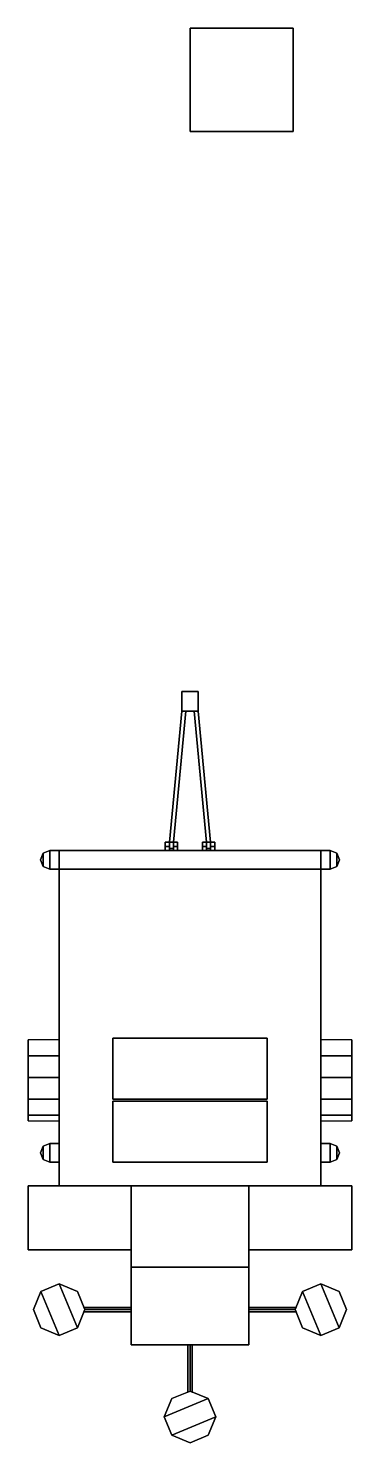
# Model space of a CAD drawing. Extents: x -1.6 to 1.6, y -3.5 to 10.2.
import ezdxf

# ---------------------------------------------------------------- set-up
doc = ezdxf.new("R2010")
doc.units = 0
doc.layers.get('0').update_dxf_attribs({"linetype": 'CONTINUOUS'})
doc.layers.add('FENDERS', color=6, linetype='CONTINUOUS')

msp = doc.modelspace()

# ---------------------------------------------------------------- linework, layer by layer
for points in [[(1, 10.17, 1), (1, 10.17), (0, 10.17), (0, 10.17, 1)], [(1, 10.17), (1, 9.17), (0, 9.17), (0, 10.17)], [(0, 10.17), (0, 9.17), (0, 9.17, 1), (0, 10.17, 1)], [(0, 10.17, 1), (0, 9.17, 1), (1, 9.17, 1), (1, 10.17, 1)], [(1, 9.17, 1), (1, 9.17), (1, 10.17), (1, 10.17, 1)], [(0, 9.17, 1), (0, 9.17), (1, 9.17), (1, 9.17, 1)], [(0.08, 3.74, 0.5), (0.08, 3.74, 0.44), (-0.08, 3.74, 0.44), (-0.08, 3.74, 0.5)], [(-0.08, 3.74, 0.5), (-0.08, 3.74, 0.44), (-0.08, 3.55, 0.44), (-0.08, 3.55, 0.5)], [(-0.08, 3.55, 0.44), (-0.08, 3.74, 0.44), (0.08, 3.74, 0.44), (0.08, 3.55, 0.44)], [(0.08, 3.55, 0.5), (0.08, 3.74, 0.5), (-0.08, 3.74, 0.5), (-0.08, 3.55, 0.5)], [(0.08, 3.55, 0.44), (0.08, 3.74, 0.44), (0.08, 3.74, 0.5), (0.08, 3.55, 0.5)], [(-0.16, 2.28, 0.1), (-0.04, 3.55, 0.5), (-0.08, 3.55, 0.5), (-0.2, 2.28, 0.1)], [(-0.2, 2.28), (-0.08, 3.55, 0.44), (-0.04, 3.55, 0.44), (-0.16, 2.28)], [(-0.08, 3.55, 0.5), (-0.08, 3.55, 0.44), (-0.2, 2.28), (-0.2, 2.28, 0.1)], [(-0.16, 2.28), (-0.04, 3.55, 0.44), (-0.04, 3.55, 0.5), (-0.16, 2.28, 0.1)], [(-0.04, 3.55, 0.5), (-0.04, 3.55, 0.44), (0.04, 3.55, 0.44), (0.04, 3.55, 0.5)], [(0.04, 3.55, 0.5), (0.04, 3.55, 0.44), (0.16, 2.28), (0.16, 2.28, 0.1)], [(0.16, 2.28), (0.04, 3.55, 0.44), (0.08, 3.55, 0.44), (0.2, 2.28)], [(0.2, 2.28, 0.1), (0.08, 3.55, 0.5), (0.04, 3.55, 0.5), (0.16, 2.28, 0.1)], [(0.2, 2.28), (0.08, 3.55, 0.44), (0.08, 3.55, 0.5), (0.2, 2.28, 0.1)], [(-1.36, 2.2, -0.08), (-1.424, 2.174, -0.08), (-1.424, 2.174, 0.1), (-1.36, 2.2, 0.1)], [(-1.36, 2.2, 0.1), (-1.424, 2.174, 0.1), (-1.424, 2.046, 0.1), (-1.36, 2.02, 0.1)], [(1.36, 2.2, 0.1), (1.27, 2.2), (-1.27, 2.2), (-1.36, 2.2, 0.1)], [(-1.36, 2.02, 0.1), (1.36, 2.02, 0.1), (1.36, 2.2, 0.1), (-1.36, 2.2, 0.1)], [(-1.27, 2.2, -0.08), (-1.36, 2.2, -0.08), (-1.36, 2.2, 0.1), (-1.27, 2.2)], [(-1.27, 2.02, -0.08), (-1.27, 2.2, -0.08), (-1.27, 2.2), (-1.27, 2.02)], [(-0.24, 2.28, 0.07), (-0.24, 2.28, 0.03), (-0.24, 2.24), (-0.24, 2.24, 0.1)], [(-0.2, 2.24, 0.1), (-0.2, 2.28, 0.07), (-0.24, 2.28, 0.07), (-0.24, 2.24, 0.1)], [(-0.24, 2.24), (-0.24, 2.28, 0.03), (-0.2, 2.28, 0.03), (-0.2, 2.24)], [(-0.2, 2.28, 0.07), (-0.2, 2.28, 0.03), (-0.24, 2.28, 0.03), (-0.24, 2.28, 0.07)], [(-0.24, 2.24, 0.1), (-0.24, 2.24), (-0.24, 2.2), (-0.24, 2.2, 0.1)], [(-0.2, 2.2, 0.1), (-0.2, 2.24, 0.1), (-0.24, 2.24, 0.1), (-0.24, 2.2, 0.1)], [(-0.24, 2.2), (-0.24, 2.24), (-0.2, 2.24), (-0.2, 2.2)], [(-0.2, 2.28, 0.1), (-0.2, 2.22, 0.1), (-0.16, 2.22, 0.1), (-0.16, 2.28, 0.1)], [(-0.2, 2.28), (-0.2, 2.22), (-0.2, 2.22, 0.1), (-0.2, 2.28, 0.1)], [(-0.16, 2.28), (-0.16, 2.22), (-0.2, 2.22), (-0.2, 2.28)], [(-0.2, 2.24), (-0.2, 2.28, 0.03), (-0.2, 2.28, 0.07), (-0.2, 2.24, 0.1)], [(-0.2, 2.2), (-0.2, 2.24), (-0.2, 2.24, 0.1), (-0.2, 2.2, 0.1)], [(-0.2, 2.22, 0.1), (-0.2, 2.22), (-0.16, 2.22), (-0.16, 2.22, 0.1)], [(-0.16, 2.24), (-0.16, 2.28, 0.03), (-0.12, 2.28, 0.03), (-0.12, 2.24)], [(-0.12, 2.24, 0.1), (-0.12, 2.28, 0.07), (-0.16, 2.28, 0.07), (-0.16, 2.24, 0.1)], [(-0.12, 2.28, 0.07), (-0.12, 2.28, 0.03), (-0.16, 2.28, 0.03), (-0.16, 2.28, 0.07)], [(-0.16, 2.28, 0.07), (-0.16, 2.28, 0.03), (-0.16, 2.24), (-0.16, 2.24, 0.1)], [(-0.16, 2.22, 0.1), (-0.16, 2.22), (-0.16, 2.28), (-0.16, 2.28, 0.1)], [(-0.16, 2.2), (-0.16, 2.24), (-0.12, 2.24), (-0.12, 2.2)], [(-0.12, 2.2, 0.1), (-0.12, 2.24, 0.1), (-0.16, 2.24, 0.1), (-0.16, 2.2, 0.1)], [(-0.16, 2.24, 0.1), (-0.16, 2.24), (-0.16, 2.2), (-0.16, 2.2, 0.1)], [(-0.12, 2.24), (-0.12, 2.28, 0.03), (-0.12, 2.28, 0.07), (-0.12, 2.24, 0.1)], [(-0.12, 2.2), (-0.12, 2.24), (-0.12, 2.24, 0.1), (-0.12, 2.2, 0.1)], [(0.12, 2.24), (0.12, 2.28, 0.03), (0.16, 2.28, 0.03), (0.16, 2.24)], [(0.16, 2.24, 0.1), (0.16, 2.28, 0.07), (0.12, 2.28, 0.07), (0.12, 2.24, 0.1)], [(0.16, 2.28, 0.07), (0.16, 2.28, 0.03), (0.12, 2.28, 0.03), (0.12, 2.28, 0.07)], [(0.12, 2.28, 0.07), (0.12, 2.28, 0.03), (0.12, 2.24), (0.12, 2.24, 0.1)], [(0.12, 2.2), (0.12, 2.24), (0.16, 2.24), (0.16, 2.2)], [(0.16, 2.2, 0.1), (0.16, 2.24, 0.1), (0.12, 2.24, 0.1), (0.12, 2.2, 0.1)], [(0.12, 2.24, 0.1), (0.12, 2.24), (0.12, 2.2), (0.12, 2.2, 0.1)], [(0.16, 2.24), (0.16, 2.28, 0.03), (0.16, 2.28, 0.07), (0.16, 2.24, 0.1)], [(0.16, 2.28, 0.1), (0.16, 2.22, 0.1), (0.2, 2.22, 0.1), (0.2, 2.28, 0.1)], [(0.16, 2.28), (0.16, 2.22), (0.16, 2.22, 0.1), (0.16, 2.28, 0.1)], [(0.2, 2.28), (0.2, 2.22), (0.16, 2.22), (0.16, 2.28)], [(0.16, 2.2), (0.16, 2.24), (0.16, 2.24, 0.1), (0.16, 2.2, 0.1)], [(0.16, 2.22, 0.1), (0.16, 2.22), (0.2, 2.22), (0.2, 2.22, 0.1)], [(0.2, 2.24), (0.2, 2.28, 0.03), (0.24, 2.28, 0.03), (0.24, 2.24)], [(0.24, 2.28, 0.07), (0.24, 2.28, 0.03), (0.2, 2.28, 0.03), (0.2, 2.28, 0.07)], [(0.2, 2.28, 0.07), (0.2, 2.28, 0.03), (0.2, 2.24), (0.2, 2.24, 0.1)], [(0.24, 2.24, 0.1), (0.24, 2.28, 0.07), (0.2, 2.28, 0.07), (0.2, 2.24, 0.1)], [(0.2, 2.22, 0.1), (0.2, 2.22), (0.2, 2.28), (0.2, 2.28, 0.1)], [(0.24, 2.2, 0.1), (0.24, 2.24, 0.1), (0.2, 2.24, 0.1), (0.2, 2.2, 0.1)], [(0.2, 2.24, 0.1), (0.2, 2.24), (0.2, 2.2), (0.2, 2.2, 0.1)], [(0.2, 2.2), (0.2, 2.24), (0.24, 2.24), (0.24, 2.2)], [(0.24, 2.24), (0.24, 2.28, 0.03), (0.24, 2.28, 0.07), (0.24, 2.24, 0.1)], [(0.24, 2.2), (0.24, 2.24), (0.24, 2.24, 0.1), (0.24, 2.2, 0.1)], [(1.36, 2.2, -0.08), (1.27, 2.2, -0.08), (1.27, 2.2), (1.36, 2.2, 0.1)], [(1.27, 2.2, -0.08), (1.27, 2.02, -0.08), (1.27, 2.02), (1.27, 2.2)], [(1.424, 2.174, -0.08), (1.36, 2.2, -0.08), (1.36, 2.2, 0.1), (1.424, 2.174, 0.1)], [(1.36, 2.02, 0.1), (1.424, 2.046, 0.1), (1.424, 2.174, 0.1), (1.36, 2.2, 0.1)], [(-1.424, 2.174, -0.08), (-1.45, 2.11, -0.08), (-1.45, 2.11, 0.1), (-1.424, 2.174, 0.1)], [(-1.424, 2.174, 0.1), (-1.45, 2.11, 0.1), (-1.45, 2.11, 0.1), (-1.424, 2.046, 0.1)], [(-1.45, 2.11, -0.08), (-1.424, 2.046, -0.08), (-1.424, 2.046, 0.1), (-1.45, 2.11, 0.1)], [(1.45, 2.11, -0.08), (1.424, 2.174, -0.08), (1.424, 2.174, 0.1), (1.45, 2.11, 0.1)], [(1.424, 2.046, 0.1), (1.45, 2.11, 0.1), (1.45, 2.11, 0.1), (1.424, 2.174, 0.1)], [(1.424, 2.046, -0.08), (1.45, 2.11, -0.08), (1.45, 2.11, 0.1), (1.424, 2.046, 0.1)], [(-1.424, 2.046, -0.08), (-1.36, 2.02, -0.08), (-1.36, 2.02, 0.1), (-1.424, 2.046, 0.1)], [(-1.36, 2.02, -0.08), (-1.27, 2.02, -0.08), (-1.27, 2.02, 0.1), (-1.36, 2.02, 0.1)], [(-1.27, 2.02, 0.1), (-1.27, 2.02), (-1.27, -0.64), (-1.27, -0.64, 0.1)], [(1.27, -1.05, 0.1), (1.27, 2.02, 0.1), (-1.27, 2.02, 0.1), (-1.27, -1.05, 0.1)], [(1.27, -0.64), (1.27, 2.02), (1.27, 2.02, 0.1), (1.27, -0.64, 0.1)], [(1.27, 2.02, -0.08), (1.36, 2.02, -0.08), (1.36, 2.02, 0.1), (1.27, 2.02, 0.1)], [(1.36, 2.02, -0.08), (1.424, 2.046, -0.08), (1.424, 2.046, 0.1), (1.36, 2.02, 0.1)], [(0.75, 0.38, 0.45), (0.75, 0.38, 0.1), (-0.75, 0.38, 0.1), (-0.75, 0.38, 0.45)], [(-0.75, 0.38, 0.45), (-0.75, 0.38, 0.1), (-0.75, -0.21, 0.1), (-0.75, -0.21, 0.45)], [(0.75, -0.21, 0.45), (0.75, 0.38, 0.45), (-0.75, 0.38, 0.45), (-0.75, -0.21, 0.45)], [(0.75, -0.21, 0.1), (0.75, 0.38, 0.1), (0.75, 0.38, 0.45), (0.75, -0.21, 0.45)], [(-0.75, -0.21, 0.45), (-0.75, -0.21, 0.1), (0.75, -0.21, 0.1), (0.75, -0.21, 0.45)], [(-0.75, -0.23, 0.35), (-0.75, -0.23, 0.1), (-0.75, -0.82, 0.1), (-0.75, -0.82, 0.35)], [(0.75, -0.23, 0.35), (0.75, -0.23, 0.1), (-0.75, -0.23, 0.1), (-0.75, -0.23, 0.35)], [(0.75, -0.82, 0.35), (0.75, -0.23, 0.35), (-0.75, -0.23, 0.35), (-0.75, -0.82, 0.35)], [(0.75, -0.82, 0.1), (0.75, -0.23, 0.1), (0.75, -0.23, 0.35), (0.75, -0.82, 0.35)], [(-1.424, -0.666, -0.08), (-1.45, -0.73, -0.08), (-1.45, -0.73, 0.1), (-1.424, -0.666, 0.1)], [(-1.424, -0.666, 0.1), (-1.45, -0.73, 0.1), (-1.45, -0.73, 0.1), (-1.424, -0.794, 0.1)], [(-1.36, -0.64, -0.08), (-1.424, -0.666, -0.08), (-1.424, -0.666, 0.1), (-1.36, -0.64, 0.1)], [(-1.36, -0.64, 0.1), (-1.424, -0.666, 0.1), (-1.424, -0.794, 0.1), (-1.36, -0.82, 0.1)], [(-1.27, -0.64, -0.08), (-1.36, -0.64, -0.08), (-1.36, -0.64, 0.1), (-1.27, -0.64, 0.1)], [(-1.27, -0.64, 0.1), (-1.36, -0.64, 0.1), (-1.36, -0.82, 0.1), (-1.27, -0.82, 0.1)], [(-1.27, -0.82, -0.08), (-1.27, -0.64, -0.08), (-1.27, -0.64), (-1.27, -0.82)], [(1.36, -0.64, -0.08), (1.27, -0.64, -0.08), (1.27, -0.64, 0.1), (1.36, -0.64, 0.1)], [(1.27, -0.64, -0.08), (1.27, -0.82, -0.08), (1.27, -0.82), (1.27, -0.64)], [(1.27, -0.82, 0.1), (1.36, -0.82, 0.1), (1.36, -0.64, 0.1), (1.27, -0.64, 0.1)], [(1.424, -0.666, -0.08), (1.36, -0.64, -0.08), (1.36, -0.64, 0.1), (1.424, -0.666, 0.1)], [(1.36, -0.82, 0.1), (1.424, -0.794, 0.1), (1.424, -0.666, 0.1), (1.36, -0.64, 0.1)], [(1.45, -0.73, -0.08), (1.424, -0.666, -0.08), (1.424, -0.666, 0.1), (1.45, -0.73, 0.1)], [(1.424, -0.794, 0.1), (1.45, -0.73, 0.1), (1.45, -0.73, 0.1), (1.424, -0.666, 0.1)], [(-1.45, -0.73, -0.08), (-1.424, -0.794, -0.08), (-1.424, -0.794, 0.1), (-1.45, -0.73, 0.1)], [(-1.424, -0.794, -0.08), (-1.36, -0.82, -0.08), (-1.36, -0.82, 0.1), (-1.424, -0.794, 0.1)], [(-1.36, -0.82, -0.08), (-1.27, -0.82, -0.08), (-1.27, -0.82, 0.1), (-1.36, -0.82, 0.1)], [(-1.27, -0.82), (-1.27, -1.05), (-1.27, -1.05, 0.1), (-1.27, -0.82, 0.1)], [(-0.75, -0.82, 0.35), (-0.75, -0.82, 0.1), (0.75, -0.82, 0.1), (0.75, -0.82, 0.35)], [(1.27, -0.82, -0.08), (1.36, -0.82, -0.08), (1.36, -0.82, 0.1), (1.27, -0.82, 0.1)], [(1.27, -1.05), (1.27, -0.82), (1.27, -0.82, 0.1), (1.27, -1.05, 0.1)], [(1.36, -0.82, -0.08), (1.424, -0.794, -0.08), (1.424, -0.794, 0.1), (1.36, -0.82, 0.1)], [(1.424, -0.794, -0.08), (1.45, -0.73, -0.08), (1.45, -0.73, 0.1), (1.424, -0.794, 0.1)], [(-1.57, -1.05, 0.35), (-1.57, -1.05, -0.21), (-1.57, -1.67, -0.21), (-1.57, -1.67, 0.35)], [(-1.27, -1.05, 0.1), (-1.27, -1.05), (-1.57, -1.05, -0.21), (-1.57, -1.05, 0.35)], [(-0.57, -1.67, 0.35), (-0.57, -1.05, 0.35), (-1.57, -1.05, 0.35), (-1.57, -1.67, 0.35)], [(-0.57, -1.05, 0.35), (-0.57, -1.05, 0.1), (-1.27, -1.05, 0.1), (-1.57, -1.05, 0.35)], [(-0.57, -1.05), (-0.57, -1.05, -0.21), (-1.57, -1.05, -0.21), (-1.27, -1.05)], [(-0.57, -1.67, 0.1), (-0.57, -1.05, 0.1), (-0.57, -1.05, 0.35), (-0.57, -1.67, 0.35)], [(0.57, -1.84, 0.1), (0.57, -1.05, 0.1), (-0.57, -1.05, 0.1), (-0.57, -1.84, 0.1)], [(-0.57, -1.67, -0.21), (-0.57, -1.05, -0.21), (-0.57, -1.05), (-0.57, -1.67)], [(1.57, -1.67, 0.35), (1.57, -1.05, 0.35), (0.57, -1.05, 0.35), (0.57, -1.67, 0.35)], [(0.57, -1.05, 0.35), (0.57, -1.05, 0.1), (0.57, -1.67, 0.1), (0.57, -1.67, 0.35)], [(0.57, -1.05), (0.57, -1.05, -0.21), (0.57, -1.67, -0.21), (0.57, -1.67)], [(1.57, -1.05, 0.35), (1.27, -1.05, 0.1), (0.57, -1.05, 0.1), (0.57, -1.05, 0.35)], [(1.27, -1.05), (1.57, -1.05, -0.21), (0.57, -1.05, -0.21), (0.57, -1.05)], [(1.57, -1.05, 0.35), (1.57, -1.05, -0.21), (1.27, -1.05), (1.27, -1.05, 0.1)], [(1.57, -1.67, -0.21), (1.57, -1.05, -0.21), (1.57, -1.05, 0.35), (1.57, -1.67, 0.35)], [(-1.57, -1.67, 0.35), (-1.57, -1.67, -0.21), (-0.57, -1.67, -0.21), (-0.57, -1.67, 0.35)], [(-0.57, -1.67, 0.1), (-0.57, -1.67), (-0.57, -2.59), (-0.57, -1.84, 0.1)], [(0.57, -1.67, 0.35), (0.57, -1.67, -0.21), (1.57, -1.67, -0.21), (1.57, -1.67, 0.35)], [(0.57, -2.59), (0.57, -1.67), (0.57, -1.67, 0.1), (0.57, -1.84, 0.1)], [(-0.57, -1.84, 0.63), (-0.57, -1.84, 0.1), (-0.57, -2.59), (-0.57, -2.59, 0.63)], [(0.57, -1.84, 0.63), (0.57, -1.84, 0.1), (-0.57, -1.84, 0.1), (-0.57, -1.84, 0.63)], [(0.57, -2.59, 0.63), (0.57, -1.84, 0.63), (-0.57, -1.84, 0.63), (-0.57, -2.59, 0.63)], [(0.57, -2.59), (0.57, -1.84, 0.1), (0.57, -1.84, 0.63), (0.57, -2.59, 0.63)], [(-1.447, -2.073, 0.05), (-1.27, -2.5, 0.05), (-1.093, -2.427, 0.05), (-1.27, -2, 0.05)], [(-1.27, -2), (-1.447, -2.073), (-1.447, -2.073, 0.05), (-1.27, -2, 0.05)], [(-1.093, -2.073), (-1.27, -2), (-1.27, -2, 0.05), (-1.093, -2.073, 0.05)], [(-1.27, -2, 0.05), (-1.093, -2.427, 0.05), (-1.02, -2.25, 0.05), (-1.093, -2.073, 0.05)], [(1.447, -2.427, 0.05), (1.27, -2, 0.05), (1.093, -2.073, 0.05), (1.27, -2.5, 0.05)], [(1.27, -2), (1.093, -2.073), (1.093, -2.073, 0.05), (1.27, -2, 0.05)], [(1.52, -2.25, 0.05), (1.447, -2.073, 0.05), (1.27, -2, 0.05), (1.447, -2.427, 0.05)], [(1.447, -2.073), (1.27, -2), (1.27, -2, 0.05), (1.447, -2.073, 0.05)], [(-1.447, -2.073), (-1.52, -2.25), (-1.52, -2.25, 0.05), (-1.447, -2.073, 0.05)], [(-1.52, -2.25, 0.05), (-1.447, -2.427, 0.05), (-1.27, -2.5, 0.05), (-1.447, -2.073, 0.05)], [(-1.02, -2.25), (-1.093, -2.073), (-1.093, -2.073, 0.05), (-1.02, -2.25, 0.05)], [(1.27, -2.5, 0.05), (1.093, -2.073, 0.05), (1.02, -2.25, 0.05), (1.093, -2.427, 0.05)], [(1.093, -2.073), (1.02, -2.25), (1.02, -2.25, 0.05), (1.093, -2.073, 0.05)], [(1.52, -2.25), (1.447, -2.073), (1.447, -2.073, 0.05), (1.52, -2.25, 0.05)], [(-1.52, -2.25), (-1.447, -2.427), (-1.447, -2.427, 0.05), (-1.52, -2.25, 0.05)], [(-1.093, -2.427), (-1.02, -2.25), (-1.02, -2.25, 0.05), (-1.093, -2.427, 0.05)], [(-1.02, -2.25), (-1.03, -2.23, 0.02), (-0.57, -2.23, 0.02), (-0.57, -2.25)], [(-1.03, -2.23, 0.02), (-1.02, -2.25, 0.04), (-0.57, -2.25, 0.04), (-0.57, -2.23, 0.02)], [(-1.03, -2.27, 0.02), (-1.02, -2.25), (-0.57, -2.25), (-0.57, -2.27, 0.02)], [(-1.02, -2.25, 0.04), (-1.03, -2.27, 0.02), (-0.57, -2.27, 0.02), (-0.57, -2.25, 0.04)], [(1.03, -2.23, 0.02), (1.02, -2.25), (0.57, -2.25), (0.57, -2.23, 0.02)], [(1.02, -2.25, 0.04), (1.03, -2.23, 0.02), (0.57, -2.23, 0.02), (0.57, -2.25, 0.04)], [(1.02, -2.25), (1.03, -2.27, 0.02), (0.57, -2.27, 0.02), (0.57, -2.25)], [(1.03, -2.27, 0.02), (1.02, -2.25, 0.04), (0.57, -2.25, 0.04), (0.57, -2.27, 0.02)], [(1.02, -2.25), (1.093, -2.427), (1.093, -2.427, 0.05), (1.02, -2.25, 0.05)], [(1.447, -2.427), (1.52, -2.25), (1.52, -2.25, 0.05), (1.447, -2.427, 0.05)], [(-1.447, -2.427), (-1.27, -2.5), (-1.27, -2.5, 0.05), (-1.447, -2.427, 0.05)], [(-1.27, -2.5), (-1.093, -2.427), (-1.093, -2.427, 0.05), (-1.27, -2.5, 0.05)], [(1.093, -2.427), (1.27, -2.5), (1.27, -2.5, 0.05), (1.093, -2.427, 0.05)], [(1.27, -2.5), (1.447, -2.427), (1.447, -2.427, 0.05), (1.27, -2.5, 0.05)], [(-0.57, -2.59, 0.63), (-0.57, -2.59), (0.57, -2.59), (0.57, -2.59, 0.63)], [(-0.02, -3.05, 0.02), (0, -3.04, 0.04), (0, -2.59, 0.04), (-0.02, -2.59, 0.02)], [(0, -3.04), (-0.02, -3.05, 0.02), (-0.02, -2.59, 0.02), (0, -2.59)], [(0, -3.04, 0.04), (0.02, -3.05, 0.02), (0.02, -2.59, 0.02), (0, -2.59, 0.04)], [(0.02, -3.05, 0.02), (0, -3.04), (0, -2.59), (0.02, -2.59, 0.02)], [(-0.25, -3.29, 0.05), (0.177, -3.113, 0.05), (0, -3.04, 0.05), (-0.177, -3.113, 0.05)], [(-0.177, -3.113), (-0.25, -3.29), (-0.25, -3.29, 0.05), (-0.177, -3.113, 0.05)], [(-0.177, -3.467, 0.05), (0.25, -3.29, 0.05), (0.177, -3.113, 0.05), (-0.25, -3.29, 0.05)], [(0, -3.04), (-0.177, -3.113), (-0.177, -3.113, 0.05), (0, -3.04, 0.05)], [(0.177, -3.113), (0, -3.04), (0, -3.04, 0.05), (0.177, -3.113, 0.05)], [(0.25, -3.29), (0.177, -3.113), (0.177, -3.113, 0.05), (0.25, -3.29, 0.05)], [(-0.25, -3.29), (-0.177, -3.467), (-0.177, -3.467, 0.05), (-0.25, -3.29, 0.05)], [(0, -3.54, 0.05), (0.177, -3.467, 0.05), (0.25, -3.29, 0.05), (-0.177, -3.467, 0.05)], [(0.177, -3.467), (0.25, -3.29), (0.25, -3.29, 0.05), (0.177, -3.467, 0.05)], [(-0.177, -3.467), (0, -3.54), (0, -3.54, 0.05), (-0.177, -3.467, 0.05)], [(0, -3.54), (0.177, -3.467), (0.177, -3.467, 0.05), (0, -3.54, 0.05)]]:
    msp.add_3dface(points)
at = {"layer": 'FENDERS'}
for points in [[(-1.57, 0.21, 0.134), (-1.57, 0.364, -0.02), (-1.57, 0.312, -0.05), (-1.57, 0.18, 0.082)], [(-1.57, 0.364, -0.02), (-1.57, 0.21, 0.134), (-1.27, 0.21, 0.134), (-1.27, 0.364, -0.02)], [(1.27, 0.364, -0.02), (1.27, 0.21, 0.134), (1.57, 0.21, 0.134), (1.57, 0.364, -0.02)], [(1.57, 0.364, -0.02), (1.57, 0.21, 0.134), (1.57, 0.18, 0.082), (1.57, 0.312, -0.05)], [(-1.57, 0, 0.19), (-1.57, 0.21, 0.134), (-1.57, 0.18, 0.082), (-1.57, 0, 0.13)], [(-1.57, 0.21, 0.134), (-1.57, 0, 0.19), (-1.27, 0, 0.19), (-1.27, 0.21, 0.134)], [(-1.27, -0.21, 0.134), (-1.27, -0.244, 0.1), (-1.27, 0.244, 0.1), (-1.27, 0.21, 0.134)], [(-1.27, 0, 0.19), (-1.27, -0.21, 0.134), (-1.27, 0.21, 0.134), (-1.27, 0, 0.19)], [(1.27, 0.21, 0.134), (1.27, 0.244, 0.1), (1.27, -0.244, 0.1), (1.27, -0.21, 0.134)], [(1.27, 0.21, 0.134), (1.27, 0, 0.19), (1.57, 0, 0.19), (1.57, 0.21, 0.134)], [(1.27, 0, 0.19), (1.27, 0.21, 0.134), (1.27, -0.21, 0.134), (1.27, 0, 0.19)], [(1.57, 0.21, 0.134), (1.57, 0, 0.19), (1.57, 0, 0.13), (1.57, 0.18, 0.082)], [(-1.57, -0.21, 0.134), (-1.57, 0, 0.19), (-1.57, 0, 0.13), (-1.57, -0.18, 0.082)], [(-1.57, 0, 0.19), (-1.57, -0.21, 0.134), (-1.27, -0.21, 0.134), (-1.27, 0, 0.19)], [(1.27, 0, 0.19), (1.27, -0.21, 0.134), (1.57, -0.21, 0.134), (1.57, 0, 0.19)], [(1.57, 0, 0.19), (1.57, -0.21, 0.134), (1.57, -0.18, 0.082), (1.57, 0, 0.13)], [(-1.57, -0.364, -0.02), (-1.57, -0.21, 0.134), (-1.57, -0.18, 0.082), (-1.57, -0.312, -0.05)], [(-1.57, -0.21, 0.134), (-1.57, -0.364, -0.02), (-1.27, -0.364, -0.02), (-1.27, -0.21, 0.134)], [(1.27, -0.21, 0.134), (1.27, -0.364, -0.02), (1.57, -0.364, -0.02), (1.57, -0.21, 0.134)], [(1.57, -0.21, 0.134), (1.57, -0.364, -0.02), (1.57, -0.312, -0.05), (1.57, -0.18, 0.082)], [(-1.57, -0.312, -0.05), (-1.57, -0.36, -0.23), (-1.57, -0.42, -0.23), (-1.57, -0.364, -0.02)], [(-1.57, -0.364, -0.02), (-1.57, -0.42, -0.23), (-1.27, -0.42, -0.23), (-1.27, -0.364, -0.02)], [(1.27, -0.364, -0.02), (1.27, -0.42, -0.23), (1.57, -0.42, -0.23), (1.57, -0.364, -0.02)], [(1.57, -0.364, -0.02), (1.57, -0.42, -0.23), (1.57, -0.36, -0.23), (1.57, -0.312, -0.05)]]:
    msp.add_3dface(points, dxfattribs=at)

doc.saveas('drawing.dxf')
